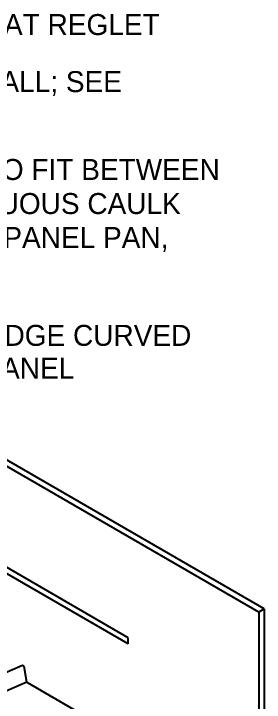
# Model space of a CAD drawing. Extents: x 2 to 99, y 3 to 136.
# Drawn here: x 80.11 to 96.25, y 91.81 to 136.13 of the extents above; entities that cross this region are included whole.
import ezdxf
from ezdxf.enums import TextEntityAlignment as Align

# ---------------------------------------------------------------- set-up
doc = ezdxf.new("R2010")
doc.units = 0
doc.header["$LTSCALE"] = 1.7995
for name, color, linetype in [('CMP-FLSH', 7, 'CONTINUOUS'), ('DIM-TXT', 7, 'CONTINUOUS'), ('STRCTR', 7, 'CONTINUOUS')]:
    doc.layers.add(name, color=color, linetype=linetype)

msp = doc.modelspace()

# ---------------------------------------------------------------- linework, layer by layer
at = {"layer": 'CMP-FLSH', "color": 0, "linetype": 'CONTINUOUS'}
for q in [(80.783, 94.104), (87.007, 89.601)]:
    msp.add_line((80.945, 93.101), q, dxfattribs=at)
for centre, radius, start, end in [((100.506, 45.807), 52.268, 112.2997, 171.7101), ((80.704, 94.091), 0.08, 9.1759, 112.2978), ((100.677, 45.713), 51.332, 112.6073, 171.8539)]:
    msp.add_arc(centre, radius, start, end, dxfattribs=at)
at = {"layer": 'STRCTR', "color": 0, "linetype": 'CONTINUOUS'}
for p, q in [((96.251, 97.819), (48.913, 125.15)), ((95.905, 97.619), (48.913, 124.75)), ((87.488, 95.968), (75.553, 102.858)), ((87.488, 95.568), (75.553, 102.458)), ((96.251, 97.819), (95.905, 97.619)), ((95.905, 97.619), (95.905, 43.192)), ((96.251, 97.819), (96.251, 43.392)), ((87.488, 95.568), (87.488, 95.968))]:
    msp.add_line(p, q, dxfattribs=at)

# ---------------------------------------------------------------- texts
at = {"layer": 'DIM-TXT', "color": 0, "linetype": 'CONTINUOUS'}
for s, p in [('CONTINUOUS CAULK AT REGLET', (60.325, 135.435)), ('FLASHING AT HEADWALL; SEE', (60.197, 131.762)), ('ZEE CLOSURE; CUT TO FIT BETWEEN', (60.288, 126.107))]:
    msp.add_text(s, height=1.35, dxfattribs=at).set_placement(p, align=Align.MIDDLE_LEFT)
for s, p in [('SEAMS WITH CONTINUOUS CAULK', (60.283, 123.239)), ('BETWEEN CLOSURE, PANEL PAN,', (60.283, 121.054)), ('TEE-PANEL', (73.983, 112.637))]:
    msp.add_text(s, height=1.35, dxfattribs=at).set_placement(p)
msp.add_text('BERRIDGE CURVED', height=1.35, rotation=360, dxfattribs=at).set_placement((74, 115.428), align=Align.MIDDLE_LEFT)

doc.saveas('drawing.dxf')
